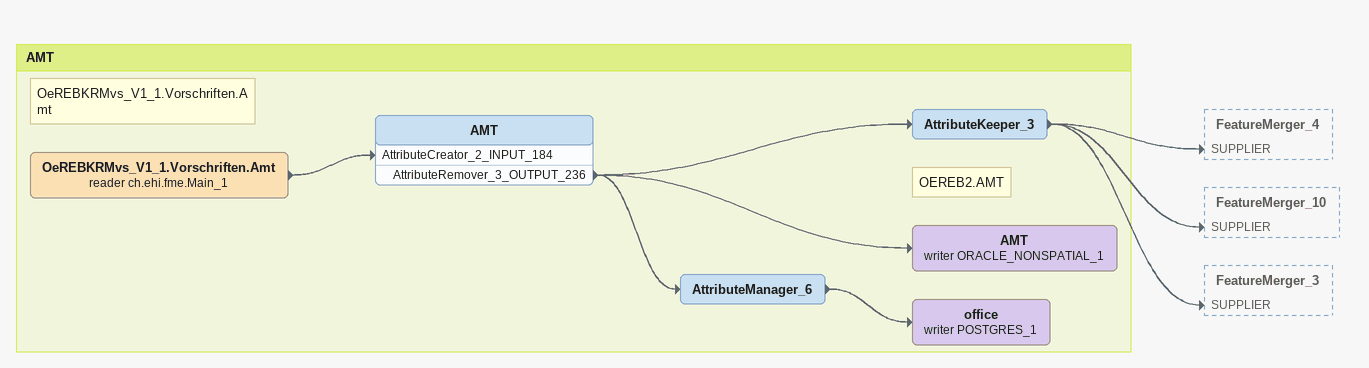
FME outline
Bookmark: AMT
Note: OeREBKRMvs_V1_1.Vorschriften.Amt
OeREBKRMvs_V1_1.Vorschriften.Amt (reader ch.ehi.fme.Main_1)
    -> AMT [AttributeCreator_2_INPUT_184]
AMT
    AttributeRemover_3_OUTPUT_236 -> AttributeKeeper_3
    AttributeRemover_3_OUTPUT_236 -> AMT (writer ORACLE_NONSPATIAL_1)
    AttributeRemover_3_OUTPUT_236 -> AttributeManager_6
AttributeKeeper_3
    -> FeatureMerger_4 [SUPPLIER]
    -> FeatureMerger_10 [SUPPLIER]
    -> FeatureMerger_3 [SUPPLIER]
Note: OEREB2.AMT
AMT (writer ORACLE_NONSPATIAL_1)
AttributeManager_6
    -> office (writer POSTGRES_1)
office (writer POSTGRES_1)
